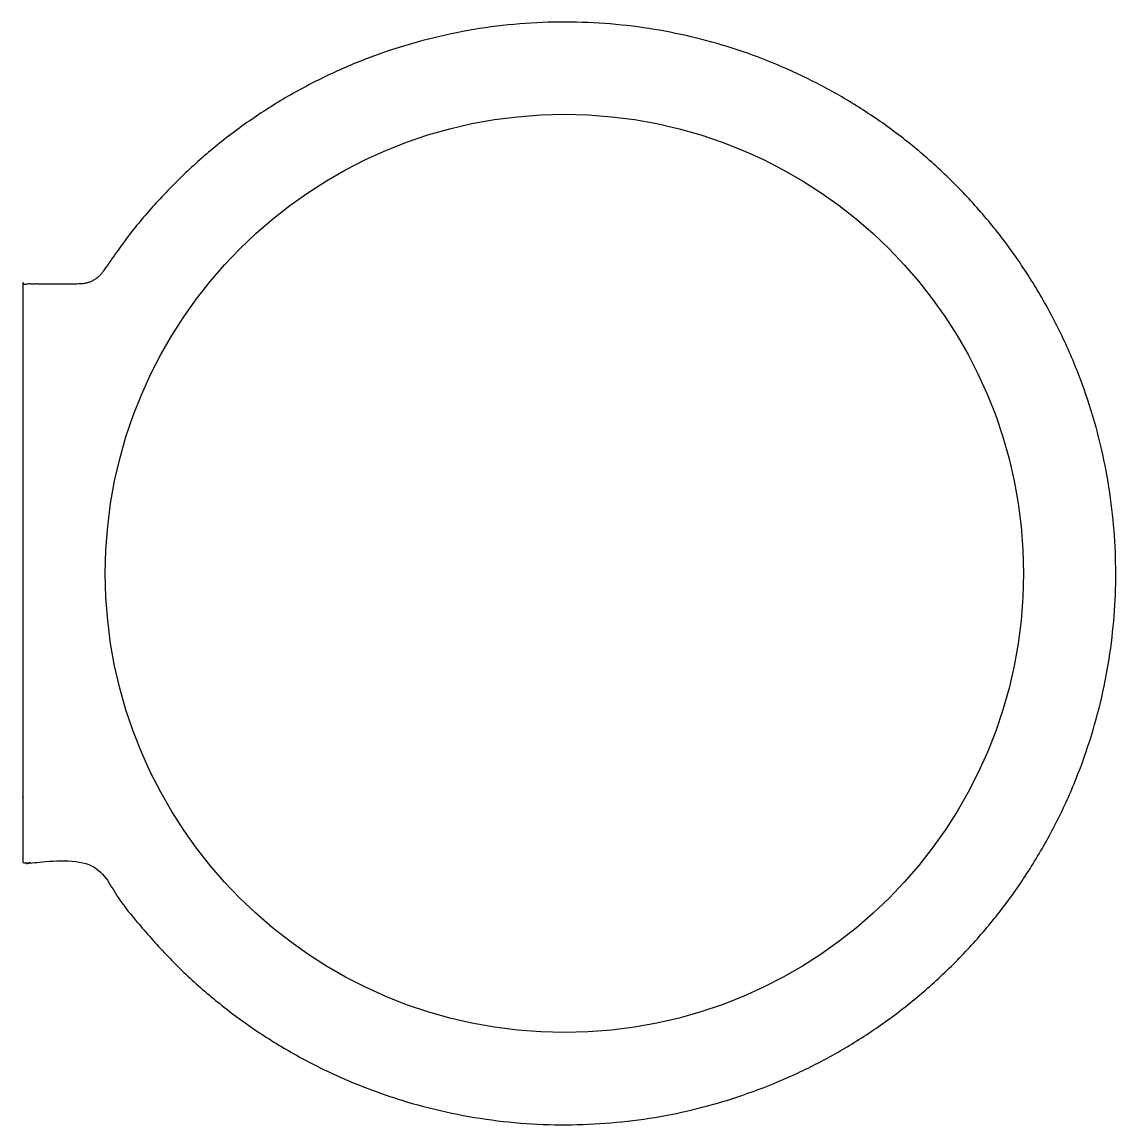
# Model space of a CAD drawing. Header units: millimetres. Extents: x -56 to 57, y -57 to 57.
import ezdxf

# ---------------------------------------------------------------- set-up
doc = ezdxf.new("R2010")
doc.units = ezdxf.units.MM
doc.layers.add('new thoughts', color=7, linetype='Continuous')

msp = doc.modelspace()

# ---------------------------------------------------------------- linework, layer by layer
at = {"layer": 'new thoughts'}
msp.add_circle((0, 0), 47.59, dxfattribs=at)
msp.add_rational_spline([(-47.78, 31.35), (-24.43, 66.95), (16.36, 54.76), (57.15, 42.57), (57.15, 0), (57.15, -42.57), (16.36, -54.76), (-24.43, -66.95), (-47.78, -31.35), (-48.67, -30), (-50.29, -30), (-53.22, -30), (-56.15, -30), (-56.15, 0), (-56.15, 30), (-53.22, 30), (-50.29, 30), (-48.67, 30), (-47.78, 31.35)], [1, 0.80196587794, 1, 0.80196587794, 1, 0.80196587794, 1, 0.80196587794, 1, 0.879951256869, 1, 1, 1, 1, 1, 1, 1, 0.879951256868, 1], degree=2, knots=[7.730588, 7.730588, 7.730588, 80.623102, 80.623102, 153.515615, 153.515615, 226.408129, 226.408129, 299.300643, 299.300643, 302.270863, 302.270863, 307.031231, 307.031231, 367.031231, 367.031231, 371.791598, 371.791598, 374.761818, 374.761818, 374.761818], dxfattribs=at)

doc.saveas('drawing.dxf')
